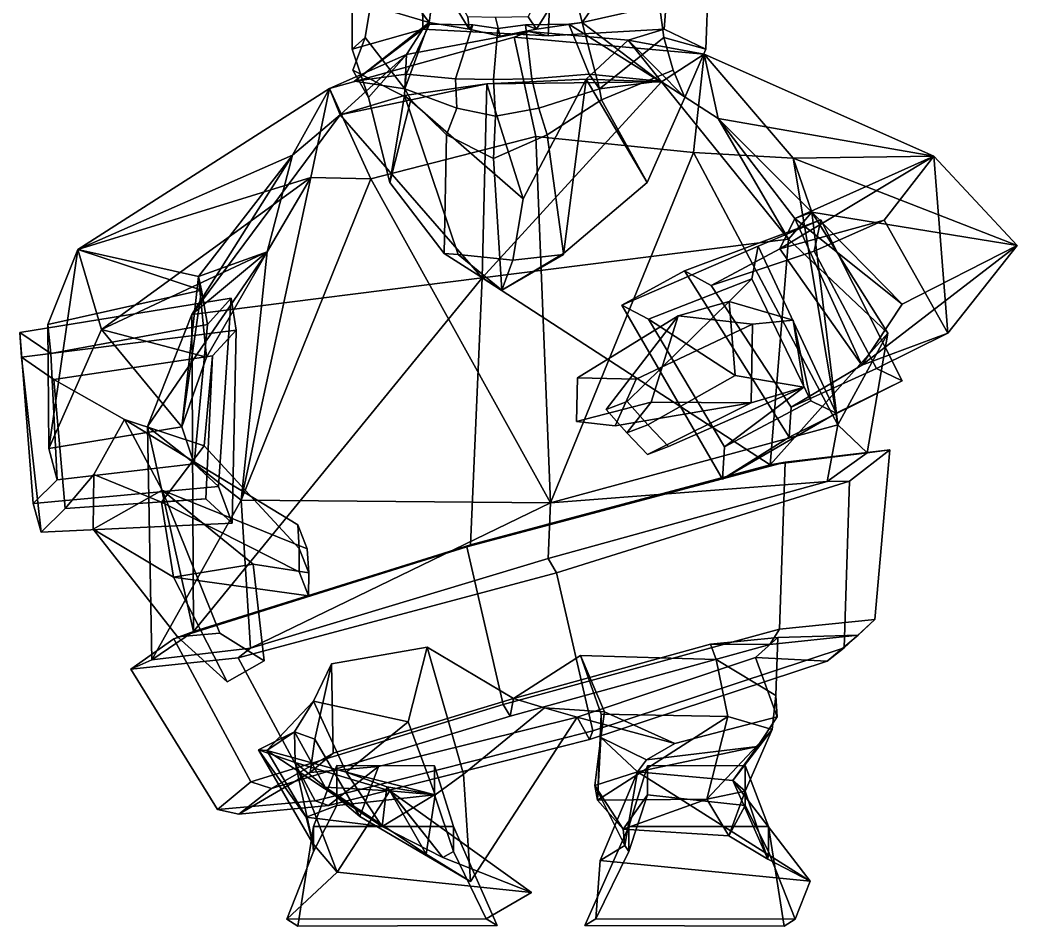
# Model space of a CAD drawing. Extents: x -178 to 159, y -153 to 343.
# Drawn here: x -177.6 to 158.6, y -153 to 152.6 of the extents above; entities that cross this region are included whole.
import ezdxf

# ---------------------------------------------------------------- set-up
doc = ezdxf.new("R2010")
doc.units = 0

msp = doc.modelspace()

# ---------------------------------------------------------------- linework, layer by layer
for p in [(-64.752953, 131.951538, 103.342781), (38.056911, 131.951538, 119.07489)]:
    msp.add_point(p)
for points in [[(-26.61274, 153.651489, 129.005112), (-36.494827, 171.66156, 131.279709), (-37.359299, 168.120819, 113.673607), (-26.133615, 149.553223, 116.288147)], [(-6.299436, 153.651489, 132.113495), (-3.464562, 149.553223, 119.756996), (8.029291, 168.120819, 120.619034), (2.450256, 171.66156, 137.239136)], [(-39.677006, 151.80835, 108.093178), (-37.359299, 168.120819, 113.673607), (-51.365986, 167.782532, 108.475731)], [(-26.133615, 149.553223, 116.288147), (-37.359299, 168.120819, 113.673607), (-39.677006, 151.80835, 108.093178)], [(-3.464562, 149.553223, 119.756996), (11.909718, 151.80835, 115.987053), (8.029291, 168.120819, 120.619034)], [(11.909718, 151.80835, 115.987053), (22.949415, 167.782532, 119.84758), (8.029291, 168.120819, 120.619034)], [(-65.599976, 142.772705, 51.36908), (-65.626541, 164.203552, 48.657867), (-41.995071, 167.327942, 18.175737), (-41.817055, 149.551544, 22.253117)], [(-39.677006, 151.80835, 108.093178), (-51.365986, 167.782532, 108.475731), (-59.441647, 157.640503, 83.76799)], [(-41.817055, 149.551544, 22.253117), (-41.995071, 167.327942, 18.175737), (1.319052, 164.338013, 12.689873), (0.489735, 147.280884, 18.109495)], [(39.62151, 149.551544, 34.714962), (0.489735, 147.280884, 18.109495), (1.319052, 164.338013, 12.689873), (41.010685, 167.327942, 30.877398)], [(11.909718, 151.80835, 115.987053), (38.044159, 157.640503, 98.68541), (22.949415, 167.782532, 119.84758)], [(53.609283, 142.772705, 69.610657), (39.62151, 149.551544, 34.714962), (41.010685, 167.327942, 30.877398), (54.445389, 164.203552, 67.031448)], [(-61.156822, 146.741913, 84.361), (-59.441647, 157.640503, 83.76799), (-65.626541, 164.203552, 48.657867), (-65.599976, 142.772705, 51.36908)], [(39.503517, 146.741913, 99.764191), (53.609283, 142.772705, 69.610657), (54.445389, 164.203552, 67.031448), (38.044159, 157.640503, 98.68541)], [(-61.156822, 146.741913, 84.361), (-47.866585, 129.410156, 114.62059), (-39.677006, 151.80835, 108.093178), (-59.441647, 157.640503, 83.76799)], [(39.503517, 146.741913, 99.764191), (38.044159, 157.640503, 98.68541), (11.909718, 151.80835, 115.987053), (17.772583, 129.410156, 124.664787)], [(-39.464893, 151.245056, 122.350136), (-39.677006, 151.80835, 108.093178), (-64.752953, 131.951538, 103.342781)], [(-64.752953, 131.951538, 103.342781), (-39.677006, 151.80835, 108.093178), (-47.866585, 129.410156, 114.62059)], [(-39.464893, 151.245056, 122.350136), (-24.956736, 150.990417, 124.704651), (-26.133615, 149.553223, 116.288147), (-39.677006, 151.80835, 108.093178)], [(-17.250525, 153.450256, 135.750977), (-26.61274, 153.651489, 129.005112), (-26.133615, 149.553223, 116.288147), (-15.718544, 147.132446, 124.031242)], [(-17.250525, 153.450256, 135.750977), (-15.718544, 147.132446, 124.031242), (-3.464562, 149.553223, 119.756996), (-6.299436, 153.651489, 132.113495)], [(7.4439, 151.245056, 129.528183), (11.909718, 151.80835, 115.987053), (-3.464562, 149.553223, 119.756996), (-7.104465, 150.990417, 127.436432)], [(7.4439, 151.245056, 129.528183), (38.056911, 131.951538, 119.07489), (11.909718, 151.80835, 115.987053)], [(38.056911, 131.951538, 119.07489), (17.772583, 129.410156, 124.664787), (11.909718, 151.80835, 115.987053)], [(-10.976964, 146.781982, -36.835651), (-73.289543, 129.498138, -31.306133), (-47.22945, 140.995728, 7.150143), (-6.076174, 148.675903, -7.745686)], [(-60.118038, 126.442902, 57.383045), (-65.599976, 142.772705, 51.36908), (-41.817055, 149.551544, 22.253117), (-47.22945, 140.995728, 7.150143)], [(-47.374939, 134.374268, 124.610008), (-39.464893, 151.245056, 122.350136), (-64.752953, 131.951538, 103.342781)], [(-24.956736, 150.990417, 124.704651), (-39.464893, 151.245056, 122.350136), (-47.374939, 134.374268, 124.610008), (-30.699739, 132.716187, 136.049103)], [(-47.22945, 140.995728, 7.150143), (-41.817055, 149.551544, 22.253117), (0.489735, 147.280884, 18.109495), (-6.076174, 148.675903, -7.745686)], [(-30.699739, 132.716187, 136.049103), (-17.963331, 132.55484, 138.700989), (-16.458633, 149.746826, 128.867737), (-24.956736, 150.990417, 124.704651)], [(-16.458633, 149.746826, 128.867737), (-15.718544, 147.132446, 124.031242), (-26.133615, 149.553223, 116.288147), (-24.956736, 150.990417, 124.704651)], [(-5.016715, 132.716187, 139.979156), (-7.104465, 150.990417, 127.436432), (-16.458633, 149.746826, 128.867737), (-17.963331, 132.55484, 138.700989)], [(-16.458633, 149.746826, 128.867737), (-7.104465, 150.990417, 127.436432), (-3.464562, 149.553223, 119.756996), (-15.718544, 147.132446, 124.031242)], [(-6.076174, 148.675903, -7.745686), (27.424967, 145.788452, 14.747697), (53.047897, 141.095062, -27.752481), (-10.976964, 146.781982, -36.835651)], [(-7.104465, 150.990417, 127.436432), (-5.016715, 132.716187, 139.979156), (14.316192, 134.374268, 134.050079), (7.4439, 151.245056, 129.528183)], [(27.424967, 145.788452, 14.747697), (-6.076174, 148.675903, -7.745686), (0.489735, 147.280884, 18.109495), (39.62151, 149.551544, 34.714962)], [(14.316192, 134.374268, 134.050079), (38.056911, 131.951538, 119.07489), (7.4439, 151.245056, 129.528183)], [(46.579769, 126.442902, 73.710098), (27.424967, 145.788452, 14.747697), (39.62151, 149.551544, 34.714962), (53.609283, 142.772705, 69.610657)], [(-10.976964, 146.781982, -36.835651), (-3.617615, 113.269653, -57.467194), (-59.347431, 99.023865, -55.009865), (-73.289543, 129.498138, -31.306133)], [(-60.118038, 126.442902, 57.383045), (-65.419815, 135.698364, 87.605156), (-61.156822, 146.741913, 84.361), (-65.599976, 142.772705, 51.36908)], [(-61.156822, 146.741913, 84.361), (-65.419815, 135.698364, 87.605156), (-45.860531, 125.644287, 106.027458), (-47.866585, 129.410156, 114.62059)], [(-10.976964, 146.781982, -36.835651), (53.047897, 141.095062, -27.752481), (49.52972, 107.871643, -48.76326), (-3.617615, 113.269653, -57.467194)], [(33.92907, 97.827164, 89.755692), (13.28993, 132.599579, 41.072708), (27.424967, 145.788452, 14.747697), (46.579769, 126.442902, 73.710098)], [(38.681484, 131.7854, 36.191616), (27.424967, 145.788452, 14.747697), (13.28993, 132.599579, 41.072708)], [(39.503517, 146.741913, 99.764191), (17.772583, 129.410156, 124.664787), (18.428019, 125.644287, 115.864983), (42.601299, 135.698364, 104.134705)], [(53.047897, 141.095062, -27.752481), (27.424967, 145.788452, 14.747697), (38.681484, 131.7854, 36.191616)], [(46.579769, 126.442902, 73.710098), (53.609283, 142.772705, 69.610657), (39.503517, 146.741913, 99.764191), (42.601299, 135.698364, 104.134705)], [(-73.289543, 129.498138, -31.306133), (-69.686775, 120.662476, 28.338743), (-47.22945, 140.995728, 7.150143)], [(-69.686775, 120.662476, 28.338743), (-47.952423, 127.139862, 32.417854), (-47.22945, 140.995728, 7.150143)], [(-52.844521, 97.827179, 76.477478), (-60.118038, 126.442902, 57.383045), (-47.22945, 140.995728, 7.150143), (-47.952423, 127.139862, 32.417854)], [(57.823444, 119.342468, 27.484161), (53.047897, 141.095062, -27.752481), (38.681484, 131.7854, 36.191616)], [(83.133339, 106.004272, -33.377201), (49.52972, 107.871643, -48.76326), (53.047897, 141.095062, -27.752481)], [(57.823444, 119.342468, 27.484161), (130.517578, 106.669495, 75.289391), (53.047897, 141.095062, -27.752481)], [(83.133339, 106.004272, -33.377201), (53.047897, 141.095062, -27.752481), (130.517578, 106.669495, 75.289391)], [(-45.860531, 125.644287, 106.027458), (-65.419815, 135.698364, 87.605156), (-60.118038, 126.442902, 57.383045), (-52.844521, 97.827179, 76.477478)], [(18.428019, 125.644287, 115.864983), (33.92907, 97.827164, 89.755692), (46.579769, 126.442902, 73.710098), (42.601299, 135.698364, 104.134705)], [(-47.866585, 129.410156, 114.62059), (-47.374939, 134.374268, 124.610008), (-64.752953, 131.951538, 103.342781)], [(-30.699739, 132.716187, 136.049103), (-47.374939, 134.374268, 124.610008), (-47.866585, 129.410156, 114.62059), (-30.280172, 122.829773, 126.685371)], [(-17.963331, 132.55484, 138.700989), (-30.699739, 132.716187, 136.049103), (-30.280172, 122.829773, 126.685371), (-17.302013, 120.202515, 134.379272)], [(-21.739407, 65.655624, 118.171204), (38.681484, 131.7854, 36.191616), (-20.129911, 131.102448, 32.782185)], [(-21.739407, 65.655624, 118.171204), (81.50708, 78.699127, 95.375191), (38.681484, 131.7854, 36.191616)], [(-7.978464, 92.313141, 73.44957), (-20.129911, 131.102448, 32.782185), (13.28993, 132.599579, 41.072708)], [(-20.129911, 131.102448, 32.782185), (38.681484, 131.7854, 36.191616), (13.28993, 132.599579, 41.072708)], [(-17.963331, 132.55484, 138.700989), (-17.302013, 120.202515, 134.379272), (-2.616945, 122.829773, 130.918442), (-5.016715, 132.716187, 139.979156)], [(5.650929, 73.532455, 102.991379), (-11.450203, 71.639099, 96.137489), (-7.978464, 92.313141, 73.44957), (13.28993, 132.599579, 41.072708)], [(-5.016715, 132.716187, 139.979156), (-2.616945, 122.829773, 130.918442), (17.772583, 129.410156, 124.664787), (14.316192, 134.374268, 134.050079)], [(5.634079, 73.812531, 119.093384), (5.650929, 73.532455, 102.991379), (13.28993, 132.599579, 41.072708), (33.92907, 97.827164, 89.755692)], [(17.772583, 129.410156, 124.664787), (38.056911, 131.951538, 119.07489), (14.316192, 134.374268, 134.050079)], [(81.50708, 78.699127, 95.375191), (57.823444, 119.342468, 27.484161), (38.681484, 131.7854, 36.191616)], [(-85.765678, 107.024536, 26.121494), (-73.289543, 129.498138, -31.306133), (-158.089127, 75.18219, -15.8424)], [(-79.534927, 99.474915, -41.567398), (-158.089127, 75.18219, -15.8424), (-73.289543, 129.498138, -31.306133)], [(-85.765678, 107.024536, 26.121494), (-69.686775, 120.662476, 28.338743), (-73.289543, 129.498138, -31.306133)], [(-79.534927, 99.474915, -41.567398), (-73.289543, 129.498138, -31.306133), (-59.347431, 99.023865, -55.009865)], [(-20.129911, 131.102448, 32.782185), (-47.952423, 127.139862, 32.417854), (-69.686775, 120.662476, 28.338743)], [(-21.739407, 65.655624, 118.171204), (-20.129911, 131.102448, 32.782185), (-69.686775, 120.662476, 28.338743)], [(-7.978464, 92.313141, 73.44957), (-47.952423, 127.139862, 32.417854), (-20.129911, 131.102448, 32.782185)], [(-33.819542, 113.820374, 128.776779), (-30.280172, 122.829773, 126.685371), (-47.866585, 129.410156, 114.62059), (-45.860531, 125.644287, 106.027458)], [(0.135043, 113.820374, 133.972565), (18.428019, 125.644287, 115.864983), (17.772583, 129.410156, 124.664787), (-2.616945, 122.829773, 130.918442)], [(-34.617462, 73.812531, 112.934036), (-52.844521, 97.827179, 76.477478), (-47.952423, 127.139862, 32.417854), (-29.818386, 73.532455, 97.563812)], [(-34.617462, 73.812531, 112.934036), (-33.819542, 113.820374, 128.776779), (-45.860531, 125.644287, 106.027458), (-52.844521, 97.827179, 76.477478)], [(-29.818386, 73.532455, 97.563812), (-47.952423, 127.139862, 32.417854), (-7.978464, 92.313141, 73.44957), (-11.450203, 71.639099, 96.137489)], [(5.634079, 73.812531, 119.093384), (33.92907, 97.827164, 89.755692), (18.428019, 125.644287, 115.864983), (0.135043, 113.820374, 133.972565)], [(-17.880474, 105.879089, 138.159515), (-17.302013, 120.202515, 134.379272), (-30.280172, 122.829773, 126.685371), (-33.819542, 113.820374, 128.776779)], [(-17.880474, 105.879089, 138.159515), (0.135043, 113.820374, 133.972565), (-2.616945, 122.829773, 130.918442), (-17.302013, 120.202515, 134.379272)], [(-21.739407, 65.655624, 118.171204), (-69.686775, 120.662476, 28.338743), (-119.66497, 53.313919, 78.731483)], [(-119.66497, 53.313919, 78.731483), (-69.686775, 120.662476, 28.338743), (-85.765678, 107.024536, 26.121494)], [(81.50708, 78.699127, 95.375191), (89.356895, 87.806366, 3.054793), (57.823444, 119.342468, 27.484161)], [(89.356895, 87.806366, 3.054793), (83.614502, 85.593903, 63.015404), (57.823444, 119.342468, 27.484161)], [(57.823444, 119.342468, 27.484161), (83.614502, 85.593903, 63.015404), (130.517578, 106.669495, 75.289391)], [(1.328658, -10.308777, -77.490906), (-59.347431, 99.023865, -55.009865), (-3.617615, 113.269653, -57.467194)], [(-15.09674, 61.516647, 119.967728), (-17.880474, 105.879089, 138.159515), (-33.819542, 113.820374, 128.776779), (-34.617462, 73.812531, 112.934036)], [(-15.09674, 61.516647, 119.967728), (5.634079, 73.812531, 119.093384), (0.135043, 113.820374, 133.972565), (-17.880474, 105.879089, 138.159515)], [(1.328658, -10.308777, -77.490906), (-3.617615, 113.269653, -57.467194), (49.52972, 107.871643, -48.76326)], [(98.208298, 16.057419, -39.10968), (1.328658, -10.308777, -77.490906), (49.52972, 107.871643, -48.76326)], [(98.208298, 16.057419, -39.10968), (49.52972, 107.871643, -48.76326), (83.133339, 106.004272, -33.377201)], [(-85.765678, 107.024536, 26.121494), (-158.089127, 75.18219, -15.8424), (-117.457802, 66.069031, 16.911594)], [(-119.66497, 53.313919, 78.731483), (-85.765678, 107.024536, 26.121494), (-94.248772, 74.356873, -9.829108)], [(-94.248772, 74.356873, -9.829108), (-85.765678, 107.024536, 26.121494), (-117.457802, 66.069031, 16.911594)], [(78.648598, 75.447693, 81.851089), (130.517578, 106.669495, 75.289391), (83.614502, 85.593903, 63.015404)], [(78.648598, 75.447693, 81.851089), (113.764267, 85.132156, 120.53447), (130.517578, 106.669495, 75.289391)], [(83.133339, 106.004272, -33.377201), (130.517578, 106.669495, 75.289391), (158.600647, 76.517105, 61.274509)], [(98.208298, 16.057419, -39.10968), (83.133339, 106.004272, -33.377201), (89.356895, 87.806366, 3.054793)], [(89.356895, 87.806366, 3.054793), (83.133339, 106.004272, -33.377201), (158.600647, 76.517105, 61.274509)], [(135.283142, 46.915314, 122.576569), (130.517578, 106.669495, 75.289391), (113.764267, 85.132156, 120.53447)], [(135.283142, 46.915314, 122.576569), (158.600647, 76.517105, 61.274509), (130.517578, 106.669495, 75.289391)], [(-79.534927, 99.474915, -41.567398), (-150.087677, 48.171234, -49.120686), (-158.089127, 75.18219, -15.8424)], [(-94.248772, 74.356873, -9.829108), (-150.087677, 48.171234, -49.120686), (-79.534927, 99.474915, -41.567398)], [(-102.963753, -9.327789, -55.75338), (-94.248772, 74.356873, -9.829108), (-79.534927, 99.474915, -41.567398)], [(-102.963753, -9.327789, -55.75338), (-79.534927, 99.474915, -41.567398), (-59.347431, 99.023865, -55.009865)], [(-102.963753, -9.327789, -55.75338), (-59.347431, 99.023865, -55.009865), (1.328658, -10.308777, -77.490906)], [(81.50708, 78.699127, 95.375191), (115.037392, 46.939774, 22.628653), (89.356895, 87.806366, 3.054793)], [(119.861252, 56.726028, 49.946201), (83.614502, 85.593903, 63.015404), (89.356895, 87.806366, 3.054793)], [(115.037392, 46.939774, 22.628653), (98.208298, 16.057419, -39.10968), (89.356895, 87.806366, 3.054793)], [(119.861252, 56.726028, 49.946201), (89.356895, 87.806366, 3.054793), (158.600647, 76.517105, 61.274509)], [(46.412117, 67.941208, 100.270287), (25.350527, 56.457092, 123.11293), (71.348427, 76.35907, 176.156494), (92.388786, 85.202316, 153.16597)], [(46.412117, 67.941208, 100.270287), (92.388786, 85.202316, 153.16597), (90.210609, 74.652985, 145.885193), (55.511284, 63.052368, 106.66394)], [(113.764267, 85.132156, 120.53447), (78.648598, 75.447693, 81.851089), (55.511284, 63.052368, 106.66394), (90.210609, 74.652985, 145.885193)], [(97.638977, 20.0383, 175.095016), (119.881653, 30.927368, 153.101685), (92.388786, 85.202316, 153.16597), (71.348427, 76.35907, 176.156494)], [(106.286217, 36.161911, 89.281105), (78.648598, 75.447693, 81.851089), (83.614502, 85.593903, 63.015404)], [(106.286217, 36.161911, 89.281105), (83.614502, 85.593903, 63.015404), (119.861252, 56.726028, 49.946201)], [(119.881653, 30.927368, 153.101685), (111.170013, 35.011597, 146.687729), (90.210609, 74.652985, 145.885193), (92.388786, 85.202316, 153.16597)], [(111.170013, 35.011597, 146.687729), (135.283142, 46.915314, 122.576569), (113.764267, 85.132156, 120.53447), (90.210609, 74.652985, 145.885193)], [(75.302353, 2.555161, 102.150627), (81.50708, 78.699127, 95.375191), (-21.739407, 65.655624, 118.171204)], [(75.302353, 2.555161, 102.150627), (115.037392, 46.939774, 22.628653), (81.50708, 78.699127, 95.375191)], [(-116.362564, 61.431305, 29.903065), (-158.089127, 75.18219, -15.8424), (-168.230469, 49.898407, 29.775448)], [(-167.852127, 8.065186, 16.448811), (-168.230469, 49.898407, 29.775448), (-158.089127, 75.18219, -15.8424)], [(-167.852127, 8.065186, 16.448811), (-158.089127, 75.18219, -15.8424), (-150.087677, 48.171234, -49.120686)], [(-116.362564, 61.431305, 29.903065), (-117.457802, 66.069031, 16.911594), (-158.089127, 75.18219, -15.8424)], [(-114.726616, 38.834763, -22.829355), (-150.087677, 48.171234, -49.120686), (-94.248772, 74.356873, -9.829108)], [(-119.66497, 53.313919, 78.731483), (-94.248772, 74.356873, -9.829108), (-134.628754, 15.435257, 1.972857)], [(-134.628754, 15.435257, 1.972857), (-94.248772, 74.356873, -9.829108), (-102.963753, -9.327789, -55.75338)], [(-114.726616, 38.834763, -22.829355), (-94.248772, 74.356873, -9.829108), (-117.457802, 66.069031, 16.911594)], [(25.350527, 56.457092, 123.11293), (34.295731, 51.686554, 129.415817), (69.130096, 65.274048, 168.574097), (71.348427, 76.35907, 176.156494)], [(78.648598, 75.447693, 81.851089), (106.286217, 36.161911, 89.281105), (82.454842, 21.955307, 112.534607), (55.511284, 63.052368, 106.66394)], [(97.638977, 20.0383, 175.095016), (71.348427, 76.35907, 176.156494), (69.130096, 65.274048, 168.574097), (89.059708, 24.096558, 168.796188)], [(106.286217, 36.161911, 89.281105), (119.861252, 56.726028, 49.946201), (158.600647, 76.517105, 61.274509)], [(106.286217, 36.161911, 89.281105), (158.600647, 76.517105, 61.274509), (135.283142, 46.915314, 122.576569)], [(-15.09674, 61.516647, 119.967728), (-34.617462, 73.812531, 112.934036), (-29.818386, 73.532455, 97.563812)], [(-15.09674, 61.516647, 119.967728), (-29.818386, 73.532455, 97.563812), (-11.450203, 71.639099, 96.137489)], [(-15.09674, 61.516647, 119.967728), (5.650929, 73.532455, 102.991379), (5.634079, 73.812531, 119.093384)], [(-15.09674, 61.516647, 119.967728), (-11.450203, 71.639099, 96.137489), (5.650929, 73.532455, 102.991379)], [(81.813385, 11.849243, 106.956184), (59.305683, -2.334305, 128.401138), (25.350527, 56.457092, 123.11293), (46.412117, 67.941208, 100.270287)], [(81.813385, 11.849243, 106.956184), (46.412117, 67.941208, 100.270287), (55.511284, 63.052368, 106.66394), (82.454842, 21.955307, 112.534607)], [(-123.013969, 15.418091, 15.727086), (-114.726616, 38.834763, -22.829355), (-117.457802, 66.069031, 16.911594)], [(-123.013969, 15.418091, 15.727086), (-117.457802, 66.069031, 16.911594), (-116.362564, 61.431305, 29.903065)], [(-119.058983, -53.639847, 72.613106), (-21.739407, 65.655624, 118.171204), (-119.66497, 53.313919, 78.731483)], [(-119.058983, -53.639847, 72.613106), (-25.640362, -24.386429, 117.246361), (-21.739407, 65.655624, 118.171204)], [(75.302353, 2.555161, 102.150627), (-21.739407, 65.655624, 118.171204), (-25.640362, -24.386429, 117.246361)], [(63.598633, 32.656586, 124.315277), (61.570618, 57.68576, 134.66217), (69.130096, 65.274048, 168.574097), (34.295731, 51.686554, 129.415817)], [(83.112595, 51.390686, 149.590393), (89.059708, 24.096558, 168.796188), (69.130096, 65.274048, 168.574097), (61.570618, 57.68576, 134.66217)], [(-168.230469, 49.898407, 29.775448), (-167.147644, 40.12912, 64.569626), (-114.415199, 49.926056, 64.086319), (-116.362564, 61.431305, 29.903065)], [(-116.362564, 61.431305, 29.903065), (-114.415199, 49.926056, 64.086319), (-118.861443, 2.865265, 49.426792), (-123.013969, 15.418091, 15.727086)], [(-106.364601, 58.740021, 66.339348), (-177.612198, 47.247513, 67.546959), (-177.084518, 38.903839, 98.845016), (-104.68927, 48.013214, 97.63456)], [(-106.364601, 58.740021, 66.339348), (-114.415199, 49.926056, 64.086319), (-167.147644, 40.12912, 64.569626), (-177.612198, 47.247513, 67.546959)], [(-110.68087, -4.742508, 46.449699), (-118.861443, 2.865265, 49.426792), (-114.415199, 49.926056, 64.086319), (-106.364601, 58.740021, 66.339348)], [(-110.68087, -4.742508, 46.449699), (-106.364601, 58.740021, 66.339348), (-104.68927, 48.013214, 97.63456), (-106.103935, -17.163208, 77.952606)], [(20.009701, 21.164856, 133.813354), (44.308884, 52.792633, 153.207886), (61.570618, 57.68576, 134.66217), (27.117844, 23.873581, 127.267059)], [(34.138531, 16.091431, 129.484482), (27.117844, 23.873581, 127.267059), (61.570618, 57.68576, 134.66217), (63.598633, 32.656586, 124.315277)], [(69.439064, 49.959137, 172.842407), (83.112595, 51.390686, 149.590393), (61.570618, 57.68576, 134.66217), (44.308884, 52.792633, 153.207886)], [(59.305683, -2.334305, 128.401138), (60.01033, 8.575455, 134.434937), (34.295731, 51.686554, 129.415817), (25.350527, 56.457092, 123.11293)], [(-119.058983, -53.639847, 72.613106), (-119.66497, 53.313919, 78.731483), (-134.628754, 15.435257, 1.972857)], [(10.090031, 17.14325, 180.400131), (10.416989, 31.878906, 187.320297), (44.308884, 52.792633, 153.207886), (35.225113, 23.665375, 147.472794)], [(30.158091, 31.494659, 192.183929), (69.439064, 49.959137, 172.842407), (44.308884, 52.792633, 153.207886), (10.416989, 31.878906, 187.320297)], [(26.970411, 13.331085, 135.975784), (35.225113, 23.665375, 147.472794), (44.308884, 52.792633, 153.207886), (20.009701, 21.164856, 133.813354)], [(86.661736, 28.794815, 141.823273), (63.598633, 32.656586, 124.315277), (34.295731, 51.686554, 129.415817), (60.01033, 8.575455, 134.434937)], [(86.661736, 28.794815, 141.823273), (60.01033, 8.575455, 134.434937), (89.059708, 24.096558, 168.796188), (83.112595, 51.390686, 149.590393)], [(68.89048, 23.448303, 159.834335), (86.661736, 28.794815, 141.823273), (83.112595, 51.390686, 149.590393), (69.439064, 49.959137, 172.842407)], [(-170.41066, -20.103424, 80.461525), (-177.084518, 38.903839, 98.845016), (-177.612198, 47.247513, 67.546959), (-173.159775, -10.489532, 48.885731)], [(-173.159775, -10.489532, 48.885731), (-177.612198, 47.247513, 67.546959), (-167.147644, 40.12912, 64.569626), (-165.017609, -2.520584, 50.863884)], [(-104.68927, 48.013214, 97.63456), (-177.084518, 38.903839, 98.845016), (-166.178513, 31.385529, 95.710426), (-112.629539, 39.376404, 95.430313)], [(-165.017609, -2.520584, 50.863884), (-167.147644, 40.12912, 64.569626), (-168.230469, 49.898407, 29.775448), (-167.852127, 8.065186, 16.448811)], [(-123.013969, 15.418091, 15.727086), (-167.852127, 8.065186, 16.448811), (-150.087677, 48.171234, -49.120686)], [(-123.013969, 15.418091, 15.727086), (-150.087677, 48.171234, -49.120686), (-114.726616, 38.834763, -22.829355)], [(-106.103935, -17.163208, 77.952606), (-104.68927, 48.013214, 97.63456), (-112.629539, 39.376404, 95.430313), (-114.9506, -8.957077, 81.16539)], [(23.089621, 15.746338, 191.137924), (68.89048, 23.448303, 159.834335), (69.439064, 49.959137, 172.842407), (30.158091, 31.494659, 192.183929)], [(75.302353, 2.555161, 102.150627), (108.09108, 6.577011, 31.210443), (115.037392, 46.939774, 22.628653)], [(106.286217, 36.161911, 89.281105), (135.283142, 46.915314, 122.576569), (111.170013, 35.011597, 146.687729), (82.454842, 21.955307, 112.534607)], [(108.09108, 6.577011, 31.210443), (98.208298, 16.057419, -39.10968), (115.037392, 46.939774, 22.628653)], [(-170.41066, -20.103424, 80.461525), (-162.418472, -12.227112, 82.420433), (-166.178513, 31.385529, 95.710426), (-177.084518, 38.903839, 98.845016)], [(-115.505302, 9.013977, 67.862), (-112.629539, 39.376404, 95.430313), (-166.178513, 31.385529, 95.710426), (-142.38884, 17.797195, 79.090927)], [(-129.865463, -10.063461, 61.561897), (-114.9506, -8.957077, 81.16539), (-112.629539, 39.376404, 95.430313), (-115.505302, 9.013977, 67.862)], [(81.813385, 11.849243, 106.956184), (82.454842, 21.955307, 112.534607), (111.170013, 35.011597, 146.687729), (119.881653, 30.927368, 153.101685)], [(-152.676468, -0.686203, 71.968971), (-142.38884, 17.797195, 79.090927), (-166.178513, 31.385529, 95.710426), (-162.418472, -12.227112, 82.420433)], [(23.089621, 15.746338, 191.137924), (30.158091, 31.494659, 192.183929), (10.416989, 31.878906, 187.320297), (10.090031, 17.14325, 180.400131)], [(41.101376, 8.768875, 131.926285), (34.138531, 16.091431, 129.484482), (63.598633, 32.656586, 124.315277), (86.661736, 28.794815, 141.823273)], [(81.813385, 11.849243, 106.956184), (119.881653, 30.927368, 153.101685), (97.638977, 20.0383, 175.095016), (59.305683, -2.334305, 128.401138)], [(33.966885, 6.047485, 138.486725), (41.101376, 8.768875, 131.926285), (86.661736, 28.794815, 141.823273), (68.89048, 23.448303, 159.834335)], [(23.089621, 15.746338, 191.137924), (10.090031, 17.14325, 180.400131), (35.225113, 23.665375, 147.472794), (68.89048, 23.448303, 159.834335)], [(26.970411, 13.331085, 135.975784), (20.009701, 21.164856, 133.813354), (27.117844, 23.873581, 127.267059), (34.138531, 16.091431, 129.484482)], [(33.966885, 6.047485, 138.486725), (68.89048, 23.448303, 159.834335), (35.225113, 23.665375, 147.472794), (26.970411, 13.331085, 135.975784)], [(59.305683, -2.334305, 128.401138), (97.638977, 20.0383, 175.095016), (89.059708, 24.096558, 168.796188), (60.01033, 8.575455, 134.434937)], [(-152.924133, -19.133759, 90.342468), (-129.613297, -5.995377, 94.939598), (-142.38884, 17.797195, 79.090927), (-152.676468, -0.686203, 71.968971)], [(-83.451546, -25.719086, 72.565979), (-115.505302, 9.013977, 67.862), (-142.38884, 17.797195, 79.090927), (-83.902565, -17.67128, 78.512321)], [(-80.794327, -25.77343, 84.692757), (-83.902565, -17.67128, 78.512321), (-142.38884, 17.797195, 79.090927), (-129.613297, -5.995377, 94.939598)], [(-123.013969, 15.418091, 15.727086), (-118.861443, 2.865265, 49.426792), (-165.017609, -2.520584, 50.863884), (-167.852127, 8.065186, 16.448811)], [(-119.058983, -53.639847, 72.613106), (-134.628754, 15.435257, 1.972857), (-133.136765, -63.168335, -5.44948)], [(-133.136765, -63.168335, -5.44948), (-134.628754, 15.435257, 1.972857), (-102.963753, -9.327789, -55.75338)], [(94.533035, -3.104446, -50.991127), (1.328658, -10.308777, -77.490906), (98.208298, 16.057419, -39.10968)], [(33.966885, 6.047485, 138.486725), (26.970411, 13.331085, 135.975784), (34.138531, 16.091431, 129.484482), (41.101376, 8.768875, 131.926285)], [(108.09108, 6.577011, 31.210443), (94.533035, -3.104446, -50.991127), (98.208298, 16.057419, -39.10968)], [(-83.427544, -33.493423, 66.962753), (-129.865463, -10.063461, 61.561897), (-115.505302, 9.013977, 67.862), (-83.451546, -25.719086, 72.565979)], [(115.680176, 7.558975, 32.283829), (108.09108, 6.577011, 31.210443), (75.302353, 2.555161, 102.150627), (80.378777, 3.421661, 111.341331)], [(80.378777, 3.421661, 111.341331), (78.543404, -52.832031, 107.387428), (110.597153, -49.633698, 27.83637), (115.680176, 7.558975, 32.283829)], [(102.109451, -2.973679, -61.708847), (94.533035, -3.104446, -50.991127), (108.09108, 6.577011, 31.210443), (115.680176, 7.558975, 32.283829)], [(110.597153, -49.633698, 27.83637), (100.274078, -59.227379, -65.66275), (102.109451, -2.973679, -61.708847), (115.680176, 7.558975, 32.283829)], [(-14.645262, -78.252647, 127.551476), (78.543404, -52.832031, 107.387428), (80.378777, 3.421661, 111.341331), (-26.910692, -25.081177, 129.428055)], [(-26.910692, -25.081177, 129.428055), (80.378777, 3.421661, 111.341331), (75.302353, 2.555161, 102.150627), (-25.640362, -24.386429, 117.246361)], [(-110.68087, -4.742508, 46.449699), (-173.159775, -10.489532, 48.885731), (-165.017609, -2.520584, 50.863884), (-118.861443, 2.865265, 49.426792)], [(-129.865463, -10.063461, 61.561897), (-152.676468, -0.686203, 71.968971), (-162.418472, -12.227112, 82.420433), (-114.9506, -8.957077, 81.16539)], [(-125.865685, -35.376022, 72.638733), (-152.924133, -19.133759, 90.342468), (-152.676468, -0.686203, 71.968971), (-129.865463, -10.063461, 61.561897)], [(102.109451, -2.973679, -61.708847), (3.280142, -33.919846, -111.112625), (0.532783, -29.035965, -95.630623), (94.533035, -3.104446, -50.991127)], [(94.533035, -3.104446, -50.991127), (0.532783, -29.035965, -95.630623), (1.328658, -10.308777, -77.490906)], [(100.274078, -59.227379, -65.66275), (15.560373, -87.142174, -112.988274), (3.280142, -33.919846, -111.112625), (102.109451, -2.973679, -61.708847)], [(-110.68087, -4.742508, 46.449699), (-106.103935, -17.163208, 77.952606), (-170.41066, -20.103424, 80.461525), (-173.159775, -10.489532, 48.885731)], [(-124.541878, -55.45433, 114.177368), (-110.198708, -54.282974, 122.562546), (-129.613297, -5.995377, 94.939598), (-152.924133, -19.133759, 90.342468)], [(-95.302689, -63.531067, 112.897217), (-99.006592, -30.948524, 84.616241), (-129.613297, -5.995377, 94.939598), (-110.198708, -54.282974, 122.562546)], [(-80.239235, -33.839859, 78.7285), (-80.794327, -25.77343, 84.692757), (-129.613297, -5.995377, 94.939598), (-99.006592, -30.948524, 84.616241)], [(-106.103935, -17.163208, 77.952606), (-114.9506, -8.957077, 81.16539), (-162.418472, -12.227112, 82.420433), (-170.41066, -20.103424, 80.461525)], [(-133.136765, -63.168335, -5.44948), (-102.963753, -9.327789, -55.75338), (-99.828293, -59.299446, -80.528641)], [(-80.300621, -41.62104, 73.15966), (-125.865685, -35.376022, 72.638733), (-129.865463, -10.063461, 61.561897), (-83.427544, -33.493423, 66.962753)], [(-99.828293, -59.299446, -80.528641), (-102.963753, -9.327789, -55.75338), (1.328658, -10.308777, -77.490906)], [(-99.828293, -59.299446, -80.528641), (1.328658, -10.308777, -77.490906), (0.532783, -29.035965, -95.630623)], [(-107.708618, -70.668571, 110.8535), (-124.541878, -55.45433, 114.177368), (-152.924133, -19.133759, 90.342468), (-125.865685, -35.376022, 72.638733)], [(-80.239235, -33.839859, 78.7285), (-83.451546, -25.719086, 72.565979), (-83.902565, -17.67128, 78.512321), (-80.794327, -25.77343, 84.692757)], [(-26.910692, -25.081177, 129.428055), (-25.640362, -24.386429, 117.246361), (-119.058983, -53.639847, 72.613106), (-125.705688, -56.162811, 80.022224)], [(-14.645262, -78.252647, 127.551476), (-26.910692, -25.081177, 129.428055), (-125.705688, -56.162811, 80.022224), (-99.769661, -104.387054, 80.288795)], [(-80.300621, -41.62104, 73.15966), (-83.427544, -33.493423, 66.962753), (-83.451546, -25.719086, 72.565979), (-80.239235, -33.839859, 78.7285)], [(-103.975014, -62.558151, -93.027954), (-99.828293, -59.299446, -80.528641), (0.532783, -29.035965, -95.630623), (3.280142, -33.919846, -111.112625)], [(-107.708618, -70.668571, 110.8535), (-125.865685, -35.376022, 72.638733), (-99.006592, -30.948524, 84.616241), (-95.302689, -63.531067, 112.897217)], [(-80.300621, -41.62104, 73.15966), (-80.239235, -33.839859, 78.7285), (-99.006592, -30.948524, 84.616241), (-125.865685, -35.376022, 72.638733)], [(-78.038986, -110.782402, -92.761375), (-103.975014, -62.558151, -93.027954), (3.280142, -33.919846, -111.112625), (15.560373, -87.142174, -112.988274)], [(78.543404, -52.832031, 107.387428), (75.288887, -58.061203, 98.151138), (105.021095, -54.923065, 26.746452), (110.597153, -49.633698, 27.83637)], [(110.597153, -49.633698, 27.83637), (105.021095, -54.923065, 26.746452), (94.519569, -63.720802, -54.990612), (100.274078, -59.227379, -65.66275)], [(-140.201569, -66.423203, -6.603083), (-125.705688, -56.162811, 80.022224), (-119.058983, -53.639847, 72.613106), (-133.136765, -63.168335, -5.44948)], [(-14.645262, -78.252647, 127.551476), (-12.308275, -82.181915, 115.206589), (75.288887, -58.061203, 98.151138), (78.543404, -52.832031, 107.387428)], [(-125.705688, -56.162811, 80.022224), (-140.201569, -66.423203, -6.603083), (-111.017883, -113.708466, -5.842953), (-99.769661, -104.387054, 80.288795)], [(-107.708618, -70.668571, 110.8535), (-95.302689, -63.531067, 112.897217), (-110.198708, -54.282974, 122.562546), (-124.541878, -55.45433, 114.177368)], [(75.288887, -58.061203, 98.151138), (55.199112, -57.92067, 79.951103), (77.886284, -55.696976, 23.089085), (105.021095, -54.923065, 26.746452)], [(55.199112, -57.92067, 79.951103), (57.14703, -63.133331, 61.388397), (77.315643, -75.286362, 26.732515), (77.886284, -55.696976, 23.089085)], [(105.021095, -54.923065, 26.746452), (77.886284, -55.696976, 23.089085), (70.394852, -62.392776, -41.058735), (94.519569, -63.720802, -54.990612)], [(77.886284, -55.696976, 23.089085), (77.315643, -75.286362, 26.732515), (77.762123, -82.436676, -17.12149), (70.394852, -62.392776, -41.058735)], [(-103.975014, -62.558151, -93.027954), (-140.201569, -66.423203, -6.603083), (-133.136765, -63.168335, -5.44948), (-99.828293, -59.299446, -80.528641)], [(-46.755249, -84.12574, 37.250561), (-40.32222, -58.92926, 59.142998), (-72.544785, -64.616653, 24.23847), (-78.61747, -77.189178, 9.045337)], [(-11.21928, -76.268768, 94.485458), (-71.951004, -94.683136, 60.627823), (-72.544785, -64.616653, 24.23847), (-40.32222, -58.92926, 59.142998)], [(-46.755249, -84.12574, 37.250561), (-37.569813, -108.769234, 22.366072), (-28.040285, -101.754196, 15.445531), (-40.32222, -58.92926, 59.142998)], [(-0.698803, -79.364944, 10.706628), (-11.21928, -76.268768, 94.485458), (-40.32222, -58.92926, 59.142998), (-28.040285, -101.754196, 15.445531)], [(-12.308275, -82.181915, 115.206589), (-11.21928, -76.268768, 94.485458), (55.199112, -57.92067, 79.951103), (75.288887, -58.061203, 98.151138)], [(-11.21928, -76.268768, 94.485458), (11.442971, -61.746185, 71.142624), (57.14703, -63.133331, 61.388397), (55.199112, -57.92067, 79.951103)], [(100.274078, -59.227379, -65.66275), (94.519569, -63.720802, -54.990612), (14.422376, -90.048752, -97.660446), (15.560373, -87.142174, -112.988274)], [(-111.017883, -113.708466, -5.842953), (-140.201569, -66.423203, -6.603083), (-103.975014, -62.558151, -93.027954), (-78.038986, -110.782402, -92.761375)], [(19.47032, -80.774895, 10.334179), (11.442971, -61.746185, 71.142624), (-11.21928, -76.268768, 94.485458), (-0.698803, -79.364944, 10.706628)], [(70.394852, -62.392776, -41.058735), (77.762123, -82.436676, -17.12149), (43.158497, -91.443649, -49.641815), (10.243265, -82.585197, -76.429512)], [(94.519569, -63.720802, -54.990612), (70.394852, -62.392776, -41.058735), (10.243265, -82.585197, -76.429512), (14.422376, -90.048752, -97.660446)], [(18.312576, -81.523926, 37.299976), (11.442971, -61.746185, 71.142624), (19.47032, -80.774895, 10.334179), (18.278149, -89.440422, 9.741933)], [(18.312576, -81.523926, 37.299976), (61.113293, -82.381508, 40.998299), (57.14703, -63.133331, 61.388397), (11.442971, -61.746185, 71.142624)], [(61.113293, -82.381508, 40.998299), (76.066269, -86.777451, 28.03344), (77.315643, -75.286362, 26.732515), (57.14703, -63.133331, 61.388397)], [(-78.61747, -77.189178, 9.045337), (-72.544785, -64.616653, 24.23847), (-78.138725, -90.010002, -9.926524), (-85.009689, -87.51339, -8.521451)], [(-71.951004, -94.683136, 60.627823), (-79.775078, -101.281044, -0.871058), (-78.138725, -90.010002, -9.926524), (-72.544785, -64.616653, 24.23847)], [(-67.606598, -101.124313, 54.710247), (-78.61747, -77.189178, 9.045337), (-94.367653, -93.780632, 30.237301)], [(-94.367653, -93.780632, 30.237301), (-78.61747, -77.189178, 9.045337), (-85.009689, -87.51339, -8.521451)], [(-12.308275, -82.181915, 115.206589), (-92.830147, -106.668861, 72.601723), (-71.951004, -94.683136, 60.627823), (-11.21928, -76.268768, 94.485458)], [(-67.606598, -101.124313, 54.710247), (-46.755249, -84.12574, 37.250561), (-78.61747, -77.189178, 9.045337)], [(76.066269, -86.777451, 28.03344), (71.092041, -92.432777, 7.573869), (77.762123, -82.436676, -17.12149), (77.315643, -75.286362, 26.732515)], [(-14.645262, -78.252647, 127.551476), (-99.769661, -104.387054, 80.288795), (-92.830147, -106.668861, 72.601723), (-12.308275, -82.181915, 115.206589)], [(10.243265, -82.585197, -76.429512), (-0.698803, -79.364944, 10.706628), (-28.040285, -101.754196, 15.445531), (-25.729624, -138.013397, -39.670109)], [(19.47032, -80.774895, 10.334179), (-0.698803, -79.364944, 10.706628), (10.243265, -82.585197, -76.429512), (43.158497, -91.443649, -49.641815)], [(-73.599464, -112.328461, -80.540031), (14.422376, -90.048752, -97.660446), (10.243265, -82.585197, -76.429512), (-56.755264, -99.155243, -60.382015)], [(-56.755264, -99.155243, -60.382015), (10.243265, -82.585197, -76.429512), (-25.729624, -138.013397, -39.670109), (-63.059597, -116.021339, -39.990047)], [(17.144978, -110.547852, 50.913742), (18.312576, -81.523926, 37.299976), (18.278149, -89.440422, 9.741933)], [(17.144978, -110.547852, 50.913742), (61.113293, -82.381508, 40.998299), (18.312576, -81.523926, 37.299976)], [(17.144978, -110.547852, 50.913742), (53.96413, -110.16893, 53.92487), (61.113293, -82.381508, 40.998299)], [(18.278149, -89.440422, 9.741933), (19.47032, -80.774895, 10.334179), (43.158497, -91.443649, -49.641815), (33.664486, -96.987419, -14.122216)], [(71.092041, -92.432777, 7.573869), (33.664486, -96.987419, -14.122216), (43.158497, -91.443649, -49.641815), (77.762123, -82.436676, -17.12149)], [(53.96413, -110.16893, 53.92487), (76.066269, -86.777451, 28.03344), (61.113293, -82.381508, 40.998299)], [(-78.038986, -110.782402, -92.761375), (15.560373, -87.142174, -112.988274), (14.422376, -90.048752, -97.660446), (-73.599464, -112.328461, -80.540031)], [(-67.606598, -101.124313, 54.710247), (-37.569813, -108.769234, 22.366072), (-46.755249, -84.12574, 37.250561)], [(53.96413, -110.16893, 53.92487), (66.910133, -107.484238, 43.826168), (76.066269, -86.777451, 28.03344)], [(62.747349, -103.942482, 27.810455), (71.092041, -92.432777, 7.573869), (76.066269, -86.777451, 28.03344)], [(66.910133, -107.484238, 43.826168), (62.747349, -103.942482, 27.810455), (76.066269, -86.777451, 28.03344)], [(-94.367653, -93.780632, 30.237301), (-85.009689, -87.51339, -8.521451), (-97.145691, -93.623283, 15.016593)], [(-97.145691, -93.623283, 15.016593), (-85.009689, -87.51339, -8.521451), (-84.803474, -97.860161, 8.488915)], [(-85.009689, -87.51339, -8.521451), (-78.138725, -90.010002, -9.926524), (-63.059597, -116.021339, -39.990047), (-74.648445, -106.228828, -16.079496)], [(-84.803474, -97.860161, 8.488915), (-85.009689, -87.51339, -8.521451), (-74.648445, -106.228828, -16.079496)], [(-79.775078, -101.281044, -0.871058), (-56.755264, -99.155243, -60.382015), (-63.059597, -116.021339, -39.990047), (-78.138725, -90.010002, -9.926524)], [(17.144978, -110.547852, 50.913742), (18.278149, -89.440422, 9.741933), (16.181665, -105.573975, 29.041084)], [(16.181665, -105.573975, 29.041084), (18.278149, -89.440422, 9.741933), (30.657623, -100.968689, 10.737724)], [(30.657623, -100.968689, 10.737724), (18.278149, -89.440422, 9.741933), (33.664486, -96.987419, -14.122216)], [(-81.147415, -116.328857, 5.946687), (-94.367653, -93.780632, 30.237301), (-97.145691, -93.623283, 15.016593)], [(-78.805832, -125.188957, -19.135803), (-81.147415, -116.328857, 5.946687), (-97.145691, -93.623283, 15.016593)], [(-78.805832, -125.188957, -19.135803), (-97.145691, -93.623283, 15.016593), (-84.803474, -97.860161, 8.488915)], [(-55.526558, -119.409348, 29.579214), (-67.606598, -101.124313, 54.710247), (-94.367653, -93.780632, 30.237301)], [(-81.147415, -116.328857, 5.946687), (-55.526558, -119.409348, 29.579214), (-94.367653, -93.780632, 30.237301)], [(30.657623, -100.968689, 10.737724), (33.664486, -96.987419, -14.122216), (71.092041, -92.432777, 7.573869)], [(62.747349, -103.942482, 27.810455), (30.657623, -100.968689, 10.737724), (71.092041, -92.432777, 7.573869)], [(-92.830147, -106.668861, 72.601723), (-103.851425, -115.313637, -4.996363), (-79.775078, -101.281044, -0.871058), (-71.951004, -94.683136, 60.627823)], [(-103.851425, -115.313637, -4.996363), (-73.599464, -112.328461, -80.540031), (-56.755264, -99.155243, -60.382015), (-79.775078, -101.281044, -0.871058)], [(-84.803474, -97.860161, 8.488915), (-74.648445, -106.228828, -16.079496), (-52.892483, -107.400505, 21.251194)], [(-70.654068, -134.818008, -53.101105), (-78.805832, -125.188957, -19.135803), (-84.803474, -97.860161, 8.488915)], [(-70.654068, -134.818008, -53.101105), (-84.803474, -97.860161, 8.488915), (-52.892483, -107.400505, 21.251194)], [(-31.473774, -119.444199, 102.617195), (-37.787899, -98.997986, 87.801697), (-70.777412, -98.812683, 87.801697), (-78.613716, -119.444199, 102.617195)], [(-78.613716, -119.444199, 102.617195), (-70.777412, -98.812683, 87.801697), (-70.777412, -112.334389, 35.947453), (-78.613716, -127.827705, 43.725594)], [(-37.787899, -98.997986, 87.801697), (-37.787899, -108.736397, 35.947453), (-70.777412, -112.334389, 35.947453), (-70.777412, -98.812683, 87.801697)], [(-31.473774, -119.444199, 102.617195), (-31.473774, -127.827705, 43.725594), (-37.787899, -108.736397, 35.947453), (-37.787899, -98.997986, 87.801697)], [(27.673773, -119.444199, 102.617195), (74.813721, -119.444199, 102.617195), (66.977409, -98.812683, 87.801697), (33.987896, -98.997986, 87.801697)], [(27.673773, -119.444199, 102.617195), (33.987896, -98.997986, 87.801697), (33.987896, -108.736397, 35.947453), (27.673773, -127.827705, 43.725594)], [(33.987896, -98.997986, 87.801697), (66.977409, -98.812683, 87.801697), (66.977409, -112.334389, 35.947453), (33.987896, -108.736397, 35.947453)], [(74.813721, -119.444199, 102.617195), (74.813721, -127.827705, 43.725594), (66.977409, -112.334389, 35.947453), (66.977409, -98.812683, 87.801697)], [(-67.606598, -101.124313, 54.710247), (-53.953247, -106.052757, 42.427944), (-37.569813, -108.769234, 22.366072)], [(-55.526558, -119.409348, 29.579214), (-53.953247, -106.052757, 42.427944), (-67.606598, -101.124313, 54.710247)], [(-37.569813, -108.769234, 22.366072), (-40.649071, -128.802109, -1.40303), (-25.729624, -138.013397, -39.670109), (-28.040285, -101.754196, 15.445531)], [(26.305885, -125.892784, -12.437252), (16.181665, -105.573975, 29.041084), (30.657623, -100.968689, 10.737724)], [(18.023031, -130.940414, -51.85236), (26.305885, -125.892784, -12.437252), (30.657623, -100.968689, 10.737724)], [(18.023031, -130.940414, -51.85236), (30.657623, -100.968689, 10.737724), (88.787018, -137.867752, -34.976929)], [(88.787018, -137.867752, -34.976929), (30.657623, -100.968689, 10.737724), (62.747349, -103.942482, 27.810455)], [(88.787018, -137.867752, -34.976929), (62.747349, -103.942482, 27.810455), (74.604225, -130.491806, -2.314422)], [(74.604225, -130.491806, -2.314422), (62.747349, -103.942482, 27.810455), (66.910133, -107.484238, 43.826168)], [(-99.769661, -104.387054, 80.288795), (-111.017883, -113.708466, -5.842953), (-103.851425, -115.313637, -4.996363), (-92.830147, -106.668861, 72.601723)], [(-74.648445, -106.228828, -16.079496), (-63.059597, -116.021339, -39.990047), (-25.729624, -138.013397, -39.670109), (-40.649071, -128.802109, -1.40303)], [(-52.892483, -107.400505, 21.251194), (-74.648445, -106.228828, -16.079496), (-40.649071, -128.802109, -1.40303)], [(-5.174071, -141.750946, -24.307949), (-70.654068, -134.818008, -53.101105), (-52.892483, -107.400505, 21.251194)], [(-34.995987, -129.849747, 1.612325), (-53.953247, -106.052757, 42.427944), (-55.526558, -119.409348, 29.579214)], [(-53.953247, -106.052757, 42.427944), (-52.892483, -107.400505, 21.251194), (-37.569813, -108.769234, 22.366072)], [(-34.995987, -129.849747, 1.612325), (-52.892483, -107.400505, 21.251194), (-53.953247, -106.052757, 42.427944)], [(-52.892483, -107.400505, 21.251194), (-40.649071, -128.802109, -1.40303), (-37.569813, -108.769234, 22.366072)], [(-5.174071, -141.750946, -24.307949), (-52.892483, -107.400505, 21.251194), (-34.995987, -129.849747, 1.612325)], [(25.796017, -120.310577, 22.923645), (17.144978, -110.547852, 50.913742), (16.181665, -105.573975, 29.041084)], [(26.305885, -125.892784, -12.437252), (25.796017, -120.310577, 22.923645), (16.181665, -105.573975, 29.041084)], [(61.450409, -122.544365, 19.814102), (66.910133, -107.484238, 43.826168), (53.96413, -110.16893, 53.92487)], [(74.604225, -130.491806, -2.314422), (66.910133, -107.484238, 43.826168), (61.450409, -122.544365, 19.814102)], [(-111.017883, -113.708466, -5.842953), (-78.038986, -110.782402, -92.761375), (-73.599464, -112.328461, -80.540031), (-103.851425, -115.313637, -4.996363)], [(-55.526558, -119.409348, 29.579214), (-81.147415, -116.328857, 5.946687), (-70.777412, -112.334389, 35.947453), (-37.787899, -108.736397, 35.947453)], [(-34.995987, -129.849747, 1.612325), (-55.526558, -119.409348, 29.579214), (-37.787899, -108.736397, 35.947453), (-31.473774, -127.827705, 43.725594)], [(25.796017, -120.310577, 22.923645), (53.96413, -110.16893, 53.92487), (17.144978, -110.547852, 50.913742)], [(26.305885, -125.892784, -12.437252), (27.673773, -127.827705, 43.725594), (33.987896, -108.736397, 35.947453), (25.796017, -120.310577, 22.923645)], [(25.796017, -120.310577, 22.923645), (33.987896, -108.736397, 35.947453), (66.977409, -112.334389, 35.947453), (61.450409, -122.544365, 19.814102)], [(61.450409, -122.544365, 19.814102), (53.96413, -110.16893, 53.92487), (25.796017, -120.310577, 22.923645)], [(-78.805832, -125.188957, -19.135803), (-78.613716, -127.827705, 43.725594), (-70.777412, -112.334389, 35.947453), (-81.147415, -116.328857, 5.946687)], [(74.604225, -130.491806, -2.314422), (61.450409, -122.544365, 19.814102), (66.977409, -112.334389, 35.947453), (74.813721, -127.827705, 43.725594)], [(-83.890282, -153.029465, 102.617195), (-78.613716, -119.444199, 102.617195), (-78.613716, -127.827705, 43.725594), (-87.594154, -150.72316, 36.317848)], [(-16.70689, -152.844147, 102.617195), (-31.473774, -119.444199, 102.617195), (-78.613716, -119.444199, 102.617195), (-83.890282, -153.029465, 102.617195)], [(-16.70689, -152.844147, 102.617195), (-20.410763, -150.617264, 32.613968), (-31.473774, -127.827705, 43.725594), (-31.473774, -119.444199, 102.617195)], [(12.906889, -152.844147, 102.617195), (80.090286, -153.029465, 102.617195), (74.813721, -119.444199, 102.617195), (27.673773, -119.444199, 102.617195)], [(12.906889, -152.844147, 102.617195), (27.673773, -119.444199, 102.617195), (27.673773, -127.827705, 43.725594), (16.610764, -150.617264, 32.613968)], [(80.090286, -153.029465, 102.617195), (83.794151, -150.72316, 36.317848), (74.813721, -127.827705, 43.725594), (74.813721, -119.444199, 102.617195)], [(-70.654068, -134.818008, -53.101105), (-87.594154, -150.72316, 36.317848), (-78.613716, -127.827705, 43.725594), (-78.805832, -125.188957, -19.135803)], [(18.023031, -130.940414, -51.85236), (16.610764, -150.617264, 32.613968), (27.673773, -127.827705, 43.725594), (26.305885, -125.892784, -12.437252)], [(-5.174071, -141.750946, -24.307949), (-34.995987, -129.849747, 1.612325), (-31.473774, -127.827705, 43.725594), (-20.410763, -150.617264, 32.613968)], [(88.787018, -137.867752, -34.976929), (83.794151, -150.72316, 36.317848), (16.610764, -150.617264, 32.613968), (18.023031, -130.940414, -51.85236)], [(88.787018, -137.867752, -34.976929), (74.604225, -130.491806, -2.314422), (74.813721, -127.827705, 43.725594), (83.794151, -150.72316, 36.317848)], [(-70.654068, -134.818008, -53.101105), (-5.174071, -141.750946, -24.307949), (-20.410763, -150.617264, 32.613968), (-87.594154, -150.72316, 36.317848)], [(-83.890282, -153.029465, 102.617195), (-87.594154, -150.72316, 36.317848), (-20.410763, -150.617264, 32.613968), (-16.70689, -152.844147, 102.617195)], [(80.090286, -153.029465, 102.617195), (12.906889, -152.844147, 102.617195), (16.610764, -150.617264, 32.613968), (83.794151, -150.72316, 36.317848)]]:
    msp.add_3dface(points)

doc.saveas('drawing.dxf')
